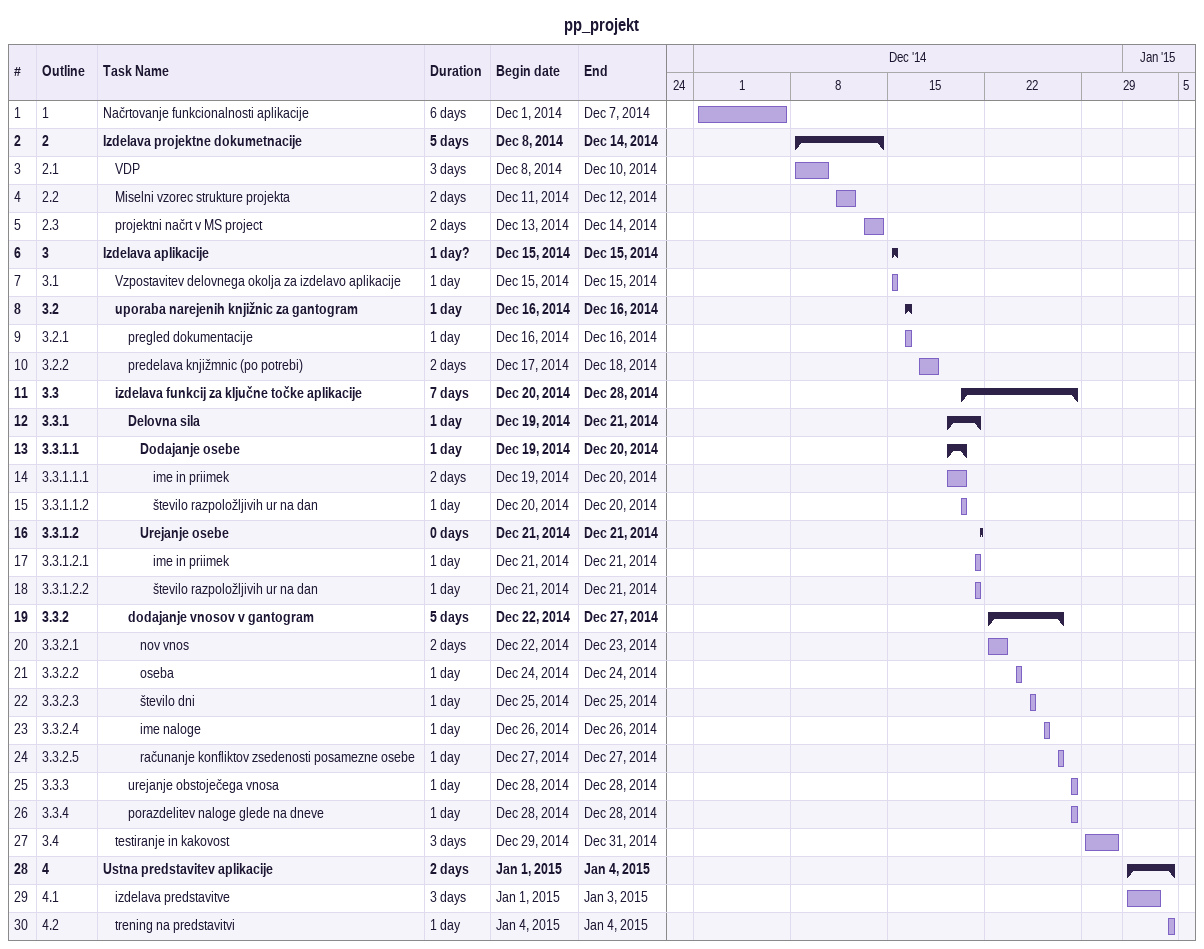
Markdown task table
pp_projekt

| ID | WBS | Task | Duration | Start | Finish |
|---|---|---|---|---|---|
| 1 | 1 | Načrtovanje funkcionalnosti aplikacije | 6d | 2014-12-01 | 2014-12-07 |
| 2 | 2 | **Izdelava projektne dokumetnacije** | 5d | 2014-12-08 | 2014-12-14 |
| 3 | 2.1 | VDP | 3d | 2014-12-08 | 2014-12-10 |
| 4 | 2.2 | Miselni vzorec strukture projekta | 2d | 2014-12-11 | 2014-12-12 |
| 5 | 2.3 | projektni načrt v MS project | 2d | 2014-12-13 | 2014-12-14 |
| 6 | 3 | **Izdelava aplikacije** | 1d? | 2014-12-15 | 2014-12-15 |
| 7 | 3.1 | Vzpostavitev delovnega okolja za izdelavo aplikacije | 1d | 2014-12-15 | 2014-12-15 |
| 8 | 3.2 | **uporaba narejenih knjižnic za gantogram** | 1d | 2014-12-16 | 2014-12-16 |
| 9 | 3.2.1 | pregled dokumentacije | 1d | 2014-12-16 | 2014-12-16 |
| 10 | 3.2.2 | predelava knjižmnic (po potrebi) | 2d | 2014-12-17 | 2014-12-18 |
| 11 | 3.3 | **izdelava funkcij za ključne točke aplikacije** | 7d | 2014-12-20 | 2014-12-28 |
| 12 | 3.3.1 | **Delovna sila** | 1d | 2014-12-19 | 2014-12-21 |
| 13 | 3.3.1.1 | **Dodajanje osebe** | 1d | 2014-12-19 | 2014-12-20 |
| 14 | 3.3.1.1.1 | ime in priimek | 2d | 2014-12-19 | 2014-12-20 |
| 15 | 3.3.1.1.2 | število razpoložljivih ur na dan | 1d | 2014-12-20 | 2014-12-20 |
| 16 | 3.3.1.2 | **Urejanje osebe** | 0d | 2014-12-21 | 2014-12-21 |
| 17 | 3.3.1.2.1 | ime in priimek | 1d | 2014-12-21 | 2014-12-21 |
| 18 | 3.3.1.2.2 | število razpoložljivih ur na dan | 1d | 2014-12-21 | 2014-12-21 |
| 19 | 3.3.2 | **dodajanje vnosov v gantogram** | 5d | 2014-12-22 | 2014-12-27 |
| 20 | 3.3.2.1 | nov vnos | 2d | 2014-12-22 | 2014-12-23 |
| 21 | 3.3.2.2 | oseba | 1d | 2014-12-24 | 2014-12-24 |
| 22 | 3.3.2.3 | število dni | 1d | 2014-12-25 | 2014-12-25 |
| 23 | 3.3.2.4 | ime naloge | 1d | 2014-12-26 | 2014-12-26 |
| 24 | 3.3.2.5 | računanje konfliktov zsedenosti posamezne osebe | 1d | 2014-12-27 | 2014-12-27 |
| 25 | 3.3.3 | urejanje obstoječega vnosa | 1d | 2014-12-28 | 2014-12-28 |
| 26 | 3.3.4 | porazdelitev naloge glede na dneve | 1d | 2014-12-28 | 2014-12-28 |
| 27 | 3.4 | testiranje in kakovost | 3d | 2014-12-29 | 2014-12-31 |
| 28 | 4 | **Ustna predstavitev aplikacije** | 2d | 2015-01-01 | 2015-01-04 |
| 29 | 4.1 | izdelava predstavitve | 3d | 2015-01-01 | 2015-01-03 |
| 30 | 4.2 | trening na predstavitvi | 1d | 2015-01-04 | 2015-01-04 |
